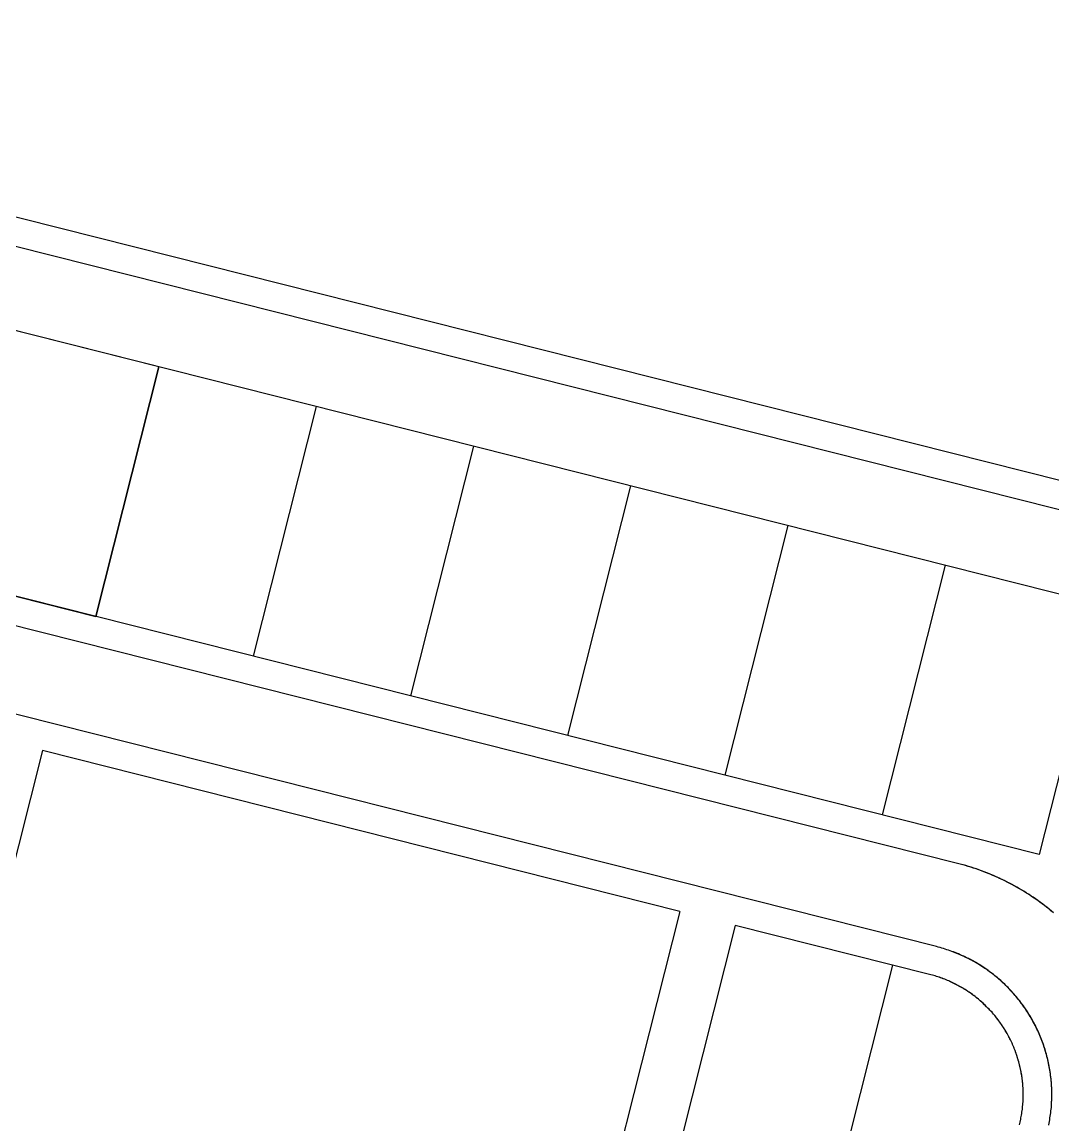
# Model space of a CAD drawing. Header units: metres. Extents: x 680594 to 684853, y 828874 to 830078.
# Drawn here: x 683719.3 to 683827.3, y 829378.9 to 829494.5 of the extents above; entities that cross this region are included whole.
import ezdxf

# ---------------------------------------------------------------- set-up
doc = ezdxf.new("R2010")
doc.units = ezdxf.units.M
doc.layers.add('PLOT_LINES', color=7, linetype='Continuous')

msp = doc.modelspace()

# ---------------------------------------------------------------- linework, layer by layer
at = {"layer": 'PLOT_LINES'}
for points in [[(683898.29, 829428.71), (683637.55, 829494.5)], [(683898.29, 829428.71), (683637.55, 829494.5)], [(683897.55, 829425.8), (683636.81, 829491.59)], [(683897.55, 829425.8), (683636.81, 829491.59)], [(683851.83, 829428.51), (683678.35, 829472.28)], [(683851.83, 829428.51), (683678.35, 829472.28)], [(683733.62, 829458.34), (683717.14, 829462.5), (683710.53, 829436.32), (683727.01, 829432.16), (683733.62, 829458.34)], [(683733.62, 829458.34), (683727.01, 829432.16)], [(683733.62, 829458.34), (683727.01, 829432.16)], [(683750.1, 829454.18), (683743.5, 829428)], [(683750.1, 829454.18), (683743.5, 829428)], [(683766.59, 829450.02), (683759.98, 829423.84)], [(683766.59, 829450.02), (683759.98, 829423.84)], [(683783.07, 829445.86), (683776.46, 829419.68)], [(683783.07, 829445.86), (683776.46, 829419.68)], [(683799.55, 829441.7), (683792.95, 829415.52)], [(683799.55, 829441.7), (683792.95, 829415.52)], [(683825.91, 829407.2), (683694.05, 829440.48)], [(683825.91, 829407.2), (683694.05, 829440.48)], [(683816.04, 829437.54), (683809.43, 829411.36)], [(683816.04, 829437.54), (683809.43, 829411.36)], [(683817.34, 829406.27), (683698.16, 829436.34)], [(683817.34, 829406.27), (683698.16, 829436.34)], [(683832.52, 829433.38), (683825.91, 829407.2)], [(683832.52, 829433.38), (683825.91, 829407.2)], [(683815.14, 829397.55), (683695.96, 829427.62)], [(683815.14, 829397.55), (683695.96, 829427.62)], [(683721.4, 829418.1), (683710.13, 829373.41)], [(683721.4, 829418.1), (683710.13, 829373.41)], [(683788.22, 829401.24), (683721.4, 829418.1)], [(683788.22, 829401.24), (683721.4, 829418.1)], [(683827.35, 829401.14), (683827.12, 829401.32), (683826.9, 829401.51), (683826.67, 829401.69), (683826.44, 829401.87), (683826.21, 829402.04), (683825.97, 829402.22), (683825.74, 829402.39), (683825.5, 829402.55), (683825.26, 829402.72), (683825.02, 829402.88), (683824.78, 829403.04), (683824.53, 829403.19), (683824.28, 829403.35), (683824.03, 829403.5), (683823.78, 829403.65), (683823.53, 829403.79), (683823.28, 829403.93), (683823.02, 829404.07), (683822.76, 829404.21), (683822.51, 829404.34), (683822.25, 829404.47), (683821.98, 829404.6), (683821.72, 829404.72), (683821.46, 829404.84), (683821.19, 829404.96), (683820.92, 829405.07), (683820.65, 829405.18), (683820.38, 829405.29), (683820.11, 829405.4), (683819.84, 829405.5), (683819.57, 829405.6), (683819.29, 829405.69), (683819.02, 829405.79), (683818.74, 829405.87), (683818.46, 829405.96), (683818.18, 829406.04), (683817.9, 829406.12), (683817.62, 829406.2), (683817.34, 829406.27)], [(683827.41, 829401.08), (683827.19, 829401.27), (683826.96, 829401.46), (683826.73, 829401.64), (683826.5, 829401.82), (683826.27, 829402), (683826.03, 829402.17), (683825.79, 829402.34), (683825.56, 829402.51), (683825.31, 829402.68), (683825.07, 829402.84), (683824.83, 829403.01), (683824.58, 829403.16), (683824.33, 829403.32), (683824.08, 829403.47), (683823.83, 829403.62), (683823.57, 829403.77), (683823.32, 829403.91), (683823.06, 829404.05), (683822.8, 829404.19), (683822.54, 829404.32), (683822.28, 829404.45), (683822.02, 829404.58), (683821.75, 829404.71), (683821.49, 829404.83), (683821.22, 829404.95), (683820.95, 829405.06), (683820.68, 829405.17), (683820.41, 829405.28), (683820.13, 829405.39), (683819.86, 829405.49), (683819.58, 829405.59), (683819.31, 829405.69), (683819.03, 829405.78), (683818.75, 829405.87), (683818.47, 829405.96), (683818.19, 829406.04), (683817.91, 829406.12), (683817.62, 829406.2), (683817.34, 829406.27)], [(683788.22, 829401.24), (683776.95, 829356.55)], [(683788.22, 829401.24), (683776.95, 829356.55)], [(683794.04, 829399.77), (683782.76, 829355.08)], [(683794.04, 829399.77), (683782.76, 829355.08)], [(683814.4, 829394.64), (683794.04, 829399.77)], [(683814.4, 829394.64), (683794.04, 829399.77)], [(683826.9, 829378.84), (683826.94, 829379.03), (683826.97, 829379.21), (683827, 829379.39), (683827.03, 829379.58), (683827.06, 829379.76), (683827.09, 829379.94), (683827.11, 829380.13), (683827.13, 829380.31), (683827.15, 829380.5), (683827.17, 829380.68), (683827.18, 829380.87), (683827.19, 829381.06), (683827.2, 829381.24), (683827.21, 829381.43), (683827.22, 829381.61), (683827.22, 829381.8), (683827.22, 829381.99), (683827.22, 829382.17), (683827.22, 829382.36), (683827.21, 829382.54), (683827.21, 829382.73), (683827.2, 829382.92), (683827.19, 829383.1), (683827.17, 829383.29), (683827.16, 829383.47), (683827.14, 829383.66), (683827.12, 829383.84), (683827.1, 829384.03), (683827.07, 829384.21), (683827.05, 829384.4), (683827.02, 829384.58), (683826.99, 829384.77), (683826.95, 829384.95), (683826.92, 829385.13), (683826.88, 829385.31), (683826.84, 829385.5), (683826.8, 829385.68), (683826.76, 829385.86), (683826.71, 829386.04), (683826.66, 829386.22), (683826.61, 829386.4), (683826.56, 829386.58), (683826.51, 829386.75), (683826.45, 829386.93), (683826.4, 829387.11), (683826.34, 829387.29), (683826.27, 829387.46), (683826.21, 829387.64), (683826.14, 829387.81), (683826.07, 829387.98), (683826, 829388.16), (683825.93, 829388.33), (683825.86, 829388.5), (683825.78, 829388.67), (683825.7, 829388.84), (683825.62, 829389), (683825.54, 829389.17), (683825.46, 829389.34), (683825.37, 829389.5), (683825.28, 829389.67), (683825.19, 829389.83), (683825.1, 829389.99), (683825.01, 829390.15), (683824.91, 829390.31), (683824.82, 829390.47), (683824.72, 829390.63), (683824.61, 829390.79), (683824.51, 829390.94), (683824.41, 829391.09), (683824.3, 829391.25), (683824.19, 829391.4), (683824.08, 829391.55), (683823.97, 829391.7), (683823.86, 829391.85), (683823.74, 829391.99), (683823.63, 829392.14), (683823.51, 829392.28), (683823.39, 829392.42), (683823.27, 829392.56), (683823.14, 829392.7), (683823.02, 829392.84), (683822.89, 829392.98), (683822.76, 829393.11), (683822.63, 829393.25), (683822.5, 829393.38), (683822.37, 829393.51), (683822.24, 829393.64), (683822.1, 829393.77), (683821.96, 829393.89), (683821.82, 829394.02), (683821.68, 829394.14), (683821.54, 829394.26), (683821.4, 829394.38), (683821.25, 829394.5), (683821.11, 829394.61), (683820.96, 829394.73), (683820.81, 829394.84), (683820.66, 829394.95), (683820.51, 829395.06), (683820.36, 829395.17), (683820.21, 829395.27), (683820.05, 829395.37), (683819.9, 829395.48), (683819.74, 829395.58), (683819.58, 829395.67), (683819.42, 829395.77), (683819.26, 829395.87), (683819.1, 829395.96), (683818.94, 829396.05), (683818.77, 829396.14), (683818.61, 829396.22), (683818.44, 829396.31), (683818.28, 829396.39), (683818.11, 829396.47), (683817.94, 829396.55), (683817.77, 829396.63), (683817.6, 829396.7), (683817.43, 829396.78), (683817.26, 829396.85), (683817.09, 829396.92), (683816.91, 829396.99), (683816.74, 829397.05), (683816.56, 829397.11), (683816.39, 829397.18), (683816.21, 829397.23), (683816.03, 829397.29), (683815.85, 829397.35), (683815.68, 829397.4), (683815.5, 829397.45), (683815.32, 829397.5), (683815.14, 829397.55)], [(683826.9, 829378.85), (683826.94, 829379.03), (683826.97, 829379.22), (683827, 829379.4), (683827.03, 829379.59), (683827.06, 829379.77), (683827.09, 829379.96), (683827.11, 829380.14), (683827.13, 829380.33), (683827.15, 829380.52), (683827.17, 829380.7), (683827.18, 829380.89), (683827.19, 829381.08), (683827.2, 829381.27), (683827.21, 829381.45), (683827.22, 829381.64), (683827.22, 829381.83), (683827.22, 829382.02), (683827.22, 829382.2), (683827.22, 829382.39), (683827.21, 829382.58), (683827.21, 829382.77), (683827.2, 829382.95), (683827.18, 829383.14), (683827.17, 829383.33), (683827.15, 829383.51), (683827.14, 829383.7), (683827.11, 829383.89), (683827.09, 829384.07), (683827.07, 829384.26), (683827.04, 829384.44), (683827.01, 829384.63), (683826.98, 829384.81), (683826.94, 829385), (683826.91, 829385.18), (683826.87, 829385.37), (683826.83, 829385.55), (683826.79, 829385.73), (683826.74, 829385.91), (683826.7, 829386.1), (683826.65, 829386.28), (683826.6, 829386.46), (683826.54, 829386.64), (683826.49, 829386.82), (683826.43, 829387), (683826.37, 829387.17), (683826.31, 829387.35), (683826.25, 829387.53), (683826.18, 829387.7), (683826.12, 829387.88), (683826.05, 829388.05), (683825.97, 829388.23), (683825.9, 829388.4), (683825.83, 829388.57), (683825.75, 829388.74), (683825.67, 829388.91), (683825.59, 829389.08), (683825.5, 829389.25), (683825.42, 829389.41), (683825.33, 829389.58), (683825.24, 829389.74), (683825.15, 829389.91), (683825.06, 829390.07), (683824.96, 829390.23), (683824.86, 829390.39), (683824.76, 829390.55), (683824.66, 829390.71), (683824.56, 829390.87), (683824.46, 829391.02), (683824.35, 829391.18), (683824.24, 829391.33), (683824.13, 829391.48), (683824.02, 829391.63), (683823.91, 829391.78), (683823.79, 829391.93), (683823.67, 829392.08), (683823.56, 829392.22), (683823.44, 829392.37), (683823.31, 829392.51), (683823.19, 829392.65), (683823.06, 829392.79), (683822.94, 829392.93), (683822.81, 829393.07), (683822.68, 829393.2), (683822.55, 829393.33), (683822.41, 829393.47), (683822.28, 829393.6), (683822.14, 829393.72), (683822.01, 829393.85), (683821.87, 829393.98), (683821.73, 829394.1), (683821.58, 829394.22), (683821.44, 829394.34), (683821.29, 829394.46), (683821.15, 829394.58), (683821, 829394.7), (683820.85, 829394.81), (683820.7, 829394.92), (683820.55, 829395.03), (683820.4, 829395.14), (683820.24, 829395.25), (683820.09, 829395.35), (683819.93, 829395.45), (683819.77, 829395.56), (683819.61, 829395.66), (683819.45, 829395.75), (683819.29, 829395.85), (683819.13, 829395.94), (683818.96, 829396.03), (683818.8, 829396.12), (683818.63, 829396.21), (683818.47, 829396.3), (683818.3, 829396.38), (683818.13, 829396.46), (683817.96, 829396.54), (683817.79, 829396.62), (683817.62, 829396.7), (683817.45, 829396.77), (683817.27, 829396.84), (683817.1, 829396.91), (683816.92, 829396.98), (683816.75, 829397.05), (683816.57, 829397.11), (683816.4, 829397.17), (683816.22, 829397.23), (683816.04, 829397.29), (683815.86, 829397.34), (683815.68, 829397.4), (683815.5, 829397.45), (683815.32, 829397.5), (683815.14, 829397.55)], [(683810.52, 829395.61), (683799.25, 829350.92)], [(683810.52, 829395.61), (683799.25, 829350.92)], [(683823.83, 829378.85), (683823.86, 829379), (683823.9, 829379.14), (683823.93, 829379.29), (683823.96, 829379.44), (683823.99, 829379.59), (683824.02, 829379.74), (683824.04, 829379.89), (683824.07, 829380.04), (683824.09, 829380.19), (683824.11, 829380.34), (683824.13, 829380.49), (683824.15, 829380.64), (683824.16, 829380.79), (683824.18, 829380.94), (683824.19, 829381.09), (683824.2, 829381.24), (683824.21, 829381.39), (683824.21, 829381.54), (683824.22, 829381.69), (683824.22, 829381.84), (683824.22, 829381.99), (683824.22, 829382.15), (683824.22, 829382.3), (683824.22, 829382.45), (683824.21, 829382.6), (683824.2, 829382.75), (683824.19, 829382.9), (683824.18, 829383.05), (683824.17, 829383.2), (683824.15, 829383.35), (683824.14, 829383.5), (683824.12, 829383.65), (683824.1, 829383.8), (683824.08, 829383.95), (683824.06, 829384.1), (683824.03, 829384.25), (683824, 829384.4), (683823.98, 829384.55), (683823.95, 829384.7), (683823.91, 829384.85), (683823.88, 829384.99), (683823.85, 829385.14), (683823.81, 829385.29), (683823.77, 829385.43), (683823.73, 829385.58), (683823.69, 829385.72), (683823.64, 829385.87), (683823.6, 829386.01), (683823.55, 829386.16), (683823.5, 829386.3), (683823.45, 829386.44), (683823.4, 829386.58), (683823.34, 829386.73), (683823.29, 829386.87), (683823.23, 829387.01), (683823.17, 829387.15), (683823.11, 829387.29), (683823.05, 829387.42), (683822.99, 829387.56), (683822.92, 829387.7), (683822.86, 829387.83), (683822.79, 829387.97), (683822.72, 829388.1), (683822.65, 829388.24), (683822.57, 829388.37), (683822.5, 829388.5), (683822.42, 829388.63), (683822.35, 829388.76), (683822.27, 829388.89), (683822.19, 829389.02), (683822.1, 829389.14), (683822.02, 829389.27), (683821.94, 829389.4), (683821.85, 829389.52), (683821.76, 829389.64), (683821.67, 829389.76), (683821.58, 829389.89), (683821.49, 829390.01), (683821.4, 829390.12), (683821.3, 829390.24), (683821.2, 829390.36), (683821.11, 829390.47), (683821.01, 829390.59), (683820.91, 829390.7), (683820.81, 829390.81), (683820.7, 829390.93), (683820.6, 829391.04), (683820.49, 829391.14), (683820.39, 829391.25), (683820.28, 829391.36), (683820.17, 829391.46), (683820.06, 829391.57), (683819.95, 829391.67), (683819.84, 829391.77), (683819.72, 829391.87), (683819.61, 829391.97), (683819.49, 829392.06), (683819.37, 829392.16), (683819.25, 829392.25), (683819.14, 829392.35), (683819.01, 829392.44), (683818.89, 829392.53), (683818.77, 829392.62), (683818.65, 829392.7), (683818.52, 829392.79), (683818.4, 829392.87), (683818.27, 829392.96), (683818.14, 829393.04), (683818.01, 829393.12), (683817.88, 829393.19), (683817.75, 829393.27), (683817.62, 829393.35), (683817.49, 829393.42), (683817.36, 829393.49), (683817.22, 829393.56), (683817.09, 829393.63), (683816.95, 829393.7), (683816.82, 829393.77), (683816.68, 829393.83), (683816.54, 829393.89), (683816.41, 829393.95), (683816.27, 829394.01), (683816.13, 829394.07), (683815.99, 829394.13), (683815.84, 829394.18), (683815.7, 829394.23), (683815.56, 829394.29), (683815.42, 829394.34), (683815.27, 829394.38), (683815.13, 829394.43), (683814.99, 829394.47), (683814.84, 829394.52), (683814.7, 829394.56), (683814.55, 829394.6), (683814.4, 829394.64)], [(683823.83, 829378.85), (683823.86, 829379), (683823.9, 829379.15), (683823.93, 829379.3), (683823.96, 829379.44), (683823.99, 829379.59), (683824.02, 829379.74), (683824.05, 829379.89), (683824.07, 829380.04), (683824.09, 829380.2), (683824.11, 829380.35), (683824.13, 829380.5), (683824.15, 829380.65), (683824.16, 829380.8), (683824.18, 829380.95), (683824.19, 829381.1), (683824.2, 829381.26), (683824.21, 829381.41), (683824.21, 829381.56), (683824.22, 829381.71), (683824.22, 829381.87), (683824.22, 829382.02), (683824.22, 829382.17), (683824.22, 829382.32), (683824.21, 829382.48), (683824.21, 829382.63), (683824.2, 829382.78), (683824.19, 829382.93), (683824.18, 829383.08), (683824.17, 829383.24), (683824.15, 829383.39), (683824.13, 829383.54), (683824.12, 829383.69), (683824.1, 829383.84), (683824.07, 829383.99), (683824.05, 829384.14), (683824.02, 829384.29), (683824, 829384.44), (683823.97, 829384.59), (683823.94, 829384.74), (683823.9, 829384.89), (683823.87, 829385.04), (683823.83, 829385.19), (683823.8, 829385.33), (683823.76, 829385.48), (683823.71, 829385.63), (683823.67, 829385.77), (683823.63, 829385.92), (683823.58, 829386.07), (683823.53, 829386.21), (683823.48, 829386.35), (683823.43, 829386.5), (683823.38, 829386.64), (683823.32, 829386.78), (683823.27, 829386.92), (683823.21, 829387.06), (683823.15, 829387.2), (683823.09, 829387.34), (683823.02, 829387.48), (683822.96, 829387.62), (683822.89, 829387.76), (683822.83, 829387.89), (683822.76, 829388.03), (683822.68, 829388.16), (683822.61, 829388.3), (683822.54, 829388.43), (683822.46, 829388.56), (683822.38, 829388.7), (683822.31, 829388.83), (683822.23, 829388.96), (683822.14, 829389.08), (683822.06, 829389.21), (683821.97, 829389.34), (683821.89, 829389.46), (683821.8, 829389.59), (683821.71, 829389.71), (683821.62, 829389.83), (683821.53, 829389.95), (683821.43, 829390.08), (683821.34, 829390.19), (683821.24, 829390.31), (683821.15, 829390.43), (683821.05, 829390.55), (683820.95, 829390.66), (683820.84, 829390.77), (683820.74, 829390.89), (683820.64, 829391), (683820.53, 829391.11), (683820.42, 829391.21), (683820.32, 829391.32), (683820.21, 829391.43), (683820.1, 829391.53), (683819.98, 829391.64), (683819.87, 829391.74), (683819.76, 829391.84), (683819.64, 829391.94), (683819.52, 829392.04), (683819.41, 829392.13), (683819.29, 829392.23), (683819.17, 829392.32), (683819.05, 829392.41), (683818.92, 829392.5), (683818.8, 829392.59), (683818.68, 829392.68), (683818.55, 829392.77), (683818.42, 829392.85), (683818.3, 829392.94), (683818.17, 829393.02), (683818.04, 829393.1), (683817.91, 829393.18), (683817.78, 829393.26), (683817.65, 829393.33), (683817.51, 829393.41), (683817.38, 829393.48), (683817.24, 829393.55), (683817.11, 829393.62), (683816.97, 829393.69), (683816.84, 829393.76), (683816.7, 829393.82), (683816.56, 829393.89), (683816.42, 829393.95), (683816.28, 829394.01), (683816.14, 829394.07), (683816, 829394.12), (683815.86, 829394.18), (683815.71, 829394.23), (683815.57, 829394.28), (683815.43, 829394.33), (683815.28, 829394.38), (683815.14, 829394.43), (683814.99, 829394.47), (683814.84, 829394.52), (683814.7, 829394.56), (683814.55, 829394.6), (683814.4, 829394.64)]]:
    msp.add_lwpolyline(points, dxfattribs=at)

doc.saveas('drawing.dxf')
